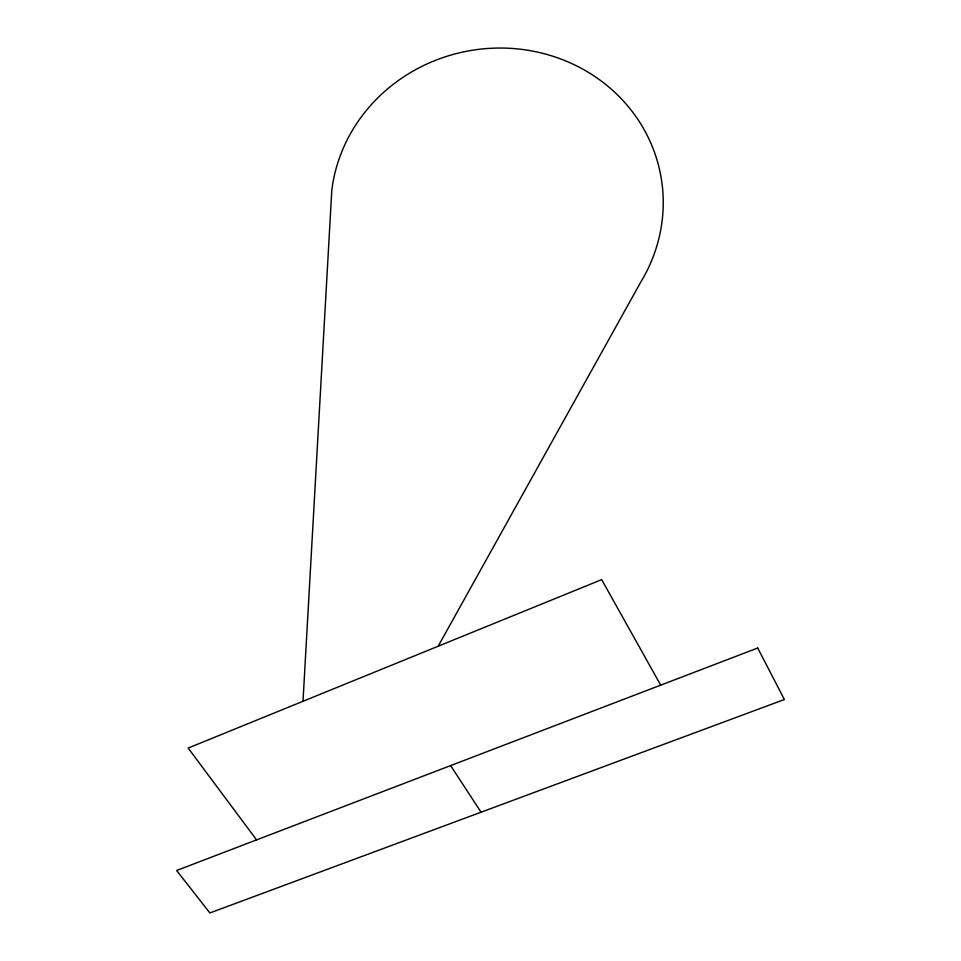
<?xml version="1.0" encoding="UTF-8"?>
<svg xmlns="http://www.w3.org/2000/svg" width="961" height="961" viewBox="0 0 961 961"><rect width="100%" height="100%" fill="white"/><g stroke="black" fill="none" stroke-linecap="round" stroke-linejoin="round"><path stroke-width="1.44" d="M303.003 701.29L331.809 190.158A166.541 157.28 -9.7 0 1 549.5 55.197A166.541 157.28 -9.7 0 1 640.771 282.078L438.18 646.224M256.575 839.89L188.164 748.066L601.67 579.627L660.7 685.145M450.625 765.593L481.077 812.201M757.712 648.002L176.62 870.51L209.894 912.95L784.38 699.512L757.712 648.002"/></g></svg>
